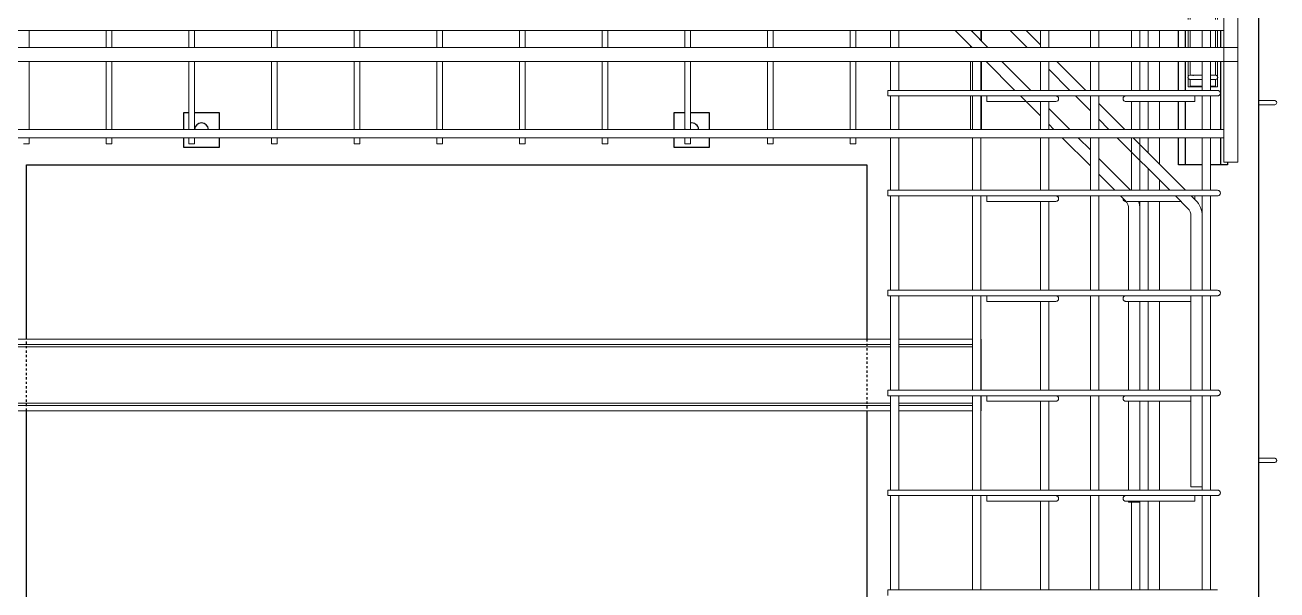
# Model space of a CAD drawing. Header units: millimetres. Extents: x 65464 to 98797, y 2255 to 31386.
# Drawn here: x 68881 to 70669, y 4743 to 5549 of the extents above; entities that cross this region are included whole.
import ezdxf

# ---------------------------------------------------------------- set-up
doc = ezdxf.new("R2010")
doc.units = ezdxf.units.MM
doc.linetypes.add('Dash', pattern=[6.36, 3.18, -3.18])
for name, color, linetype, lineweight in [('A-GENM', 13, 'Continuous', 18), ('A-WALL', 113, 'Continuous', 25), ('A-WALL-HDLN', 110, 'Dash', 25), ('S-BEAM', 12, 'Continuous', 18), ('S-RBAR', 171, 'Continuous', 18)]:
    doc.layers.add(name, color=color, linetype=linetype, lineweight=lineweight)

# ---------------------------------------------------------------- blocks, each defined once
blk = doc.blocks.new('loopbox down bent - Wire Loop-600440-Elevation Front')
at = {"layer": 'A-GENM'}
for p, q in [((70644.6, 3908.8), (70643, 3908.8)), ((70643, 3902.7), (70644.6, 3902.7)), ((70668.9, 3905.8), (70668.1, 3905.8))]:
    blk.add_line(p, q, dxfattribs=at)
at = {"layer": 'A-GENM', "flags": 128}
for points in [[(70644.6, 3908.8), (70656.5, 3908.8), (70664.4, 3908.8), (70665.8, 3908.8)], [(70665.8, 3908.8), (70661.8, 3908.8), (70651.5, 3908.8), (70644.6, 3908.8)], [(70644.6, 3902.7), (70656.5, 3902.7), (70664.4, 3902.7), (70665.8, 3902.7)], [(70665.8, 3902.7), (70661.8, 3902.7), (70651.5, 3902.7), (70644.6, 3902.7)], [(70665.8, 3908.8), (70668.3, 3907.4), (70668.8, 3905.8)], [(70668.8, 3905.8), (70667.4, 3903.2), (70665.8, 3902.7)]]:
    blk.add_lwpolyline(points, dxfattribs=at)
blk = doc.blocks.new('loopbox down bent - Wire Loop-V8-Elevation Front')
at = {"layer": 'A-GENM'}
for p, q in [((70542, 5582.9), (70542, 5557.5)), ((70544.8, 5582.9), (70544.8, 5557.5)), ((70551.5, 5586.2), (70562, 5586.2)), ((70562, 5585.3), (70551.5, 5585.3)), ((70574, 5586.2), (70581.2, 5586.2)), ((70581.2, 5585.3), (70574, 5585.3)), ((70581.2, 5586.2), (70582.8, 5586.2)), ((70581.2, 5586.2), (70581.2, 5557.5)), ((70584, 5586.2), (70582.8, 5586.2)), ((70584, 5557.5), (70584, 5586.2)), ((70542, 5541.5), (70542, 5517.3)), ((70544.8, 5541.5), (70544.8, 5517.3)), ((70581.2, 5541.5), (70581.2, 5517.3)), ((70584, 5517.3), (70584, 5541.5)), ((70542, 5497.3), (70542, 5475.8)), ((70544.8, 5497.3), (70544.8, 5477.7)), ((70581.2, 5497.3), (70581.2, 5477.7)), ((70584, 5473.8), (70584, 5497.3)), ((70542, 5475.7), (70542, 5461.3)), ((70544.5, 5477.8), (70544.7, 5477.8)), ((70544.7, 5471.7), (70544.5, 5471.7)), ((70544.8, 5471.8), (70544.8, 5461.3)), ((70581.2, 5471.8), (70581.2, 5461.3)), ((70581.4, 5477.8), (70581.6, 5477.8)), ((70581.6, 5471.7), (70581.4, 5471.7)), ((70584, 5461.3), (70584, 5473.7)), ((70542.1, 5461.3), (70543.2, 5461.3)), ((70544.8, 5461.3), (70543.2, 5461.3)), ((70544.8, 5462.1), (70562, 5462.1)), ((70562, 5461.3), (70544.8, 5461.3)), ((70574, 5462.1), (70581.2, 5462.1)), ((70581.2, 5461.3), (70574, 5461.3)), ((70582.8, 5461.3), (70581.2, 5461.3)), ((70582.8, 5461.3), (70584, 5461.3))]:
    blk.add_line(p, q, dxfattribs=at)
at = {"layer": 'A-GENM', "flags": 128}
for points in [[(70541.5, 5474.7), (70542.9, 5477.3), (70544.5, 5477.8)], [(70544.5, 5471.7), (70542, 5473.1), (70541.5, 5474.7)], [(70562, 5477.8), (70555.3, 5477.8), (70546.5, 5477.8), (70544.5, 5477.8)], [(70544.5, 5471.7), (70548.5, 5471.7), (70558.7, 5471.7), (70562, 5471.7)], [(70581.6, 5477.8), (70577.6, 5477.8), (70574, 5477.8)], [(70574, 5471.7), (70579.6, 5471.7), (70581.6, 5471.7)], [(70581.6, 5477.8), (70584.1, 5476.4), (70584.6, 5474.7)], [(70584.6, 5474.7), (70583.2, 5472.2), (70581.6, 5471.7)]]:
    blk.add_lwpolyline(points, dxfattribs=at)
at = {"layer": 'A-GENM'}
for start_param, end_param in [(0.108567, 0.261799), (2.879793, 3.101861), (5.759587, 6.174619), (3.255247, 3.349095)]:
    blk.add_ellipse((70548.6, 5474.7), major_axis=(0, 3.04), ratio=0.992467, start_param=start_param, end_param=end_param, dxfattribs=at)
blk = doc.blocks.new('M_Linear Stiffener-Channel - C100X8-V11-Elevation Front')
at = {"layer": 'S-BEAM'}
for p, q in [((68666.4, 5093.2), (68666.4, 5100.7)), ((68666.4, 5100.7), (68681.3, 5100.7)), ((68693.3, 5100.7), (68717.6, 5100.7)), ((68729.6, 5100.7), (68837, 5100.7)), ((68849, 5100.7), (70117, 5100.7)), ((70129, 5100.7), (70234, 5100.7)), ((70246.4, 5100.7), (70246.4, 5093.2)), ((68666.4, 5090.1), (68666.4, 5093.2)), ((68666.4, 5093.2), (68681.3, 5093.2)), ((68666.4, 5009.4), (68666.4, 5090.1)), ((68666.4, 5090.1), (68681.3, 5090.1)), ((68693.3, 5093.2), (68717.6, 5093.2)), ((68693.3, 5090.1), (68717.6, 5090.1)), ((68729.6, 5093.2), (68837, 5093.2)), ((68729.6, 5090.1), (68837, 5090.1)), ((68849, 5093.2), (70117, 5093.2)), ((68849, 5090.1), (70117, 5090.1)), ((70129, 5093.2), (70234, 5093.2)), ((70129, 5090.1), (70234, 5090.1)), ((70246.4, 5093.2), (70246.4, 5090.1)), ((70246.4, 5090.1), (70246.4, 5028.1)), ((68666.4, 5006.2), (68666.4, 5009.4)), ((68666.4, 5009.4), (68681.3, 5009.4)), ((68666.4, 4998.7), (68666.4, 5006.2)), ((68681.3, 5006.2), (68666.4, 5006.2)), ((68693.3, 5009.4), (68717.6, 5009.4)), ((68717.6, 5006.2), (68693.3, 5006.2)), ((68729.6, 5009.4), (68837, 5009.4)), ((68837, 5006.2), (68729.6, 5006.2)), ((68849, 5009.4), (70117, 5009.4)), ((70117, 5006.2), (68849, 5006.2)), ((70129, 5009.4), (70234, 5009.4)), ((70234, 5006.2), (70129, 5006.2)), ((70246.4, 5020.1), (70246.4, 5009.4)), ((70246.4, 5009.4), (70246.4, 5006.2)), ((70246.4, 5006.2), (70246.4, 4998.7)), ((68666.4, 4998.7), (68681.3, 4998.7)), ((68693.3, 4998.7), (68717.6, 4998.7)), ((68729.6, 4998.7), (68837, 4998.7)), ((68849, 4998.7), (70117, 4998.7)), ((70129, 4998.7), (70234, 4998.7))]:
    blk.add_line(p, q, dxfattribs=at)

msp = doc.modelspace()

# ---------------------------------------------------------------- linework, layer by layer
at = {"layer": 'A-WALL'}
for p, q in [((70643.04259, 3269.75), (70643.04259, 6199.75)), ((70528.04259, 5517.32628), (70528.04259, 5541.5)), ((70538.04259, 5517.32628), (70538.04259, 5541.5)), ((70588.04259, 5541.5), (70588.04259, 5517.32628)), ((70528.04259, 5456.25), (70528.04259, 5497.32628)), ((70538.04259, 5456.25), (70538.04259, 5497.32628)), ((70588.04259, 5497.32628), (70588.04259, 5400.5)), ((70528.04259, 5400.5), (70528.04259, 5440.25)), ((70538.04259, 5400.5), (70538.04259, 5440.25)), ((69108.04259, 5424.75), (69115.09636, 5424.75)), ((69108.04259, 5400.5), (69108.04259, 5424.75)), ((69123.09636, 5424.75), (69158.04259, 5424.75)), ((69158.04259, 5424.75), (69158.04259, 5400.5)), ((69808.04259, 5424.75), (69823.25767, 5424.75)), ((69808.04259, 5400.5), (69808.04259, 5424.75)), ((69831.25767, 5424.75), (69858.04259, 5424.75)), ((69858.04259, 5424.75), (69858.04259, 5400.5)), ((69108.04259, 5374.75), (69108.04259, 5388.5)), ((69158.04259, 5388.5), (69158.04259, 5374.75)), ((69808.04259, 5374.75), (69808.04259, 5388.5)), ((69858.04259, 5388.5), (69858.04259, 5374.75)), ((70528.04259, 5349.75), (70528.04259, 5388.5)), ((70538.04259, 5349.75), (70538.04259, 5388.5)), ((70588.04259, 5388.5), (70588.04259, 5349.75)), ((69158.04259, 5374.75), (69108.04259, 5374.75)), ((69858.04259, 5374.75), (69808.04259, 5374.75)), ((68883.04259, 5100.75), (68883.04259, 5349.75)), ((68883.04259, 5349.75), (70083.04259, 5349.75)), ((70083.04259, 5349.75), (70083.04259, 5100.75)), ((70562.04259, 5349.75), (70528.04259, 5349.75)), ((70598.04259, 5349.75), (70574.04259, 5349.75)), ((70598.04259, 5353.75), (70598.04259, 5349.75)), ((68883.04259, 4060.75), (68883.04259, 4998.75)), ((70083.04259, 4998.75), (70083.04259, 4060.75))]:
    msp.add_line(p, q, dxfattribs=at)
for centre, start, end in [((69133.04259, 5399.75), 4.34666622, 175.65333378), ((69833.04259, 5399.75), 170.53167978, 175.65333378), ((69833.04259, 5399.75), 4.34666622, 100.34458191)]:
    msp.add_arc(centre, 10, start, end, dxfattribs=at)
at = {"layer": 'A-WALL-HDLN'}
for p, q in [((68883.04259, 4998.79961), (68883.04259, 5100.70039)), ((70083.04259, 5100.70039), (70083.04259, 4998.79961))]:
    msp.add_line(p, q, dxfattribs=at)
at = {"layer": 'S-RBAR'}
for p, q in [((70593.04259, 6101.75), (70593.04259, 5353.75)), ((70613.04259, 6101.75), (70613.04259, 5353.75)), ((66933.04259, 5541.5), (70593.04259, 5541.5)), ((68887.04259, 5541.5), (68887.04259, 5517.32628)), ((68887.04259, 5517.32628), (68887.04259, 5541.5)), ((68997.06947, 5541.5), (68997.06947, 5517.32628)), ((68997.06947, 5517.32628), (68997.06947, 5541.5)), ((69005.06947, 5541.5), (69005.06947, 5517.32628)), ((69005.06947, 5517.32628), (69005.06947, 5541.5)), ((69115.09636, 5541.5), (69115.09636, 5517.32628)), ((69115.09636, 5517.32628), (69115.09636, 5541.5)), ((69123.09636, 5541.5), (69123.09636, 5517.32628)), ((69123.09636, 5517.32628), (69123.09636, 5541.5)), ((69233.12324, 5541.5), (69233.12324, 5517.32628)), ((69233.12324, 5517.32628), (69233.12324, 5541.5)), ((69241.12324, 5541.5), (69241.12324, 5517.32628)), ((69241.12324, 5517.32628), (69241.12324, 5541.5)), ((69351.15013, 5541.5), (69351.15013, 5517.32628)), ((69351.15013, 5517.32628), (69351.15013, 5541.5)), ((69359.15013, 5541.5), (69359.15013, 5517.32628)), ((69359.15013, 5517.32628), (69359.15013, 5541.5)), ((69469.17701, 5541.5), (69469.17701, 5517.32628)), ((69469.17701, 5517.32628), (69469.17701, 5541.5)), ((69477.17701, 5541.5), (69477.17701, 5517.32628)), ((69477.17701, 5517.32628), (69477.17701, 5541.5)), ((69587.2039, 5541.5), (69587.2039, 5517.32628)), ((69587.2039, 5517.32628), (69587.2039, 5541.5)), ((69595.2039, 5541.5), (69595.2039, 5517.32628)), ((69595.2039, 5517.32628), (69595.2039, 5541.5)), ((69705.23078, 5541.5), (69705.23078, 5517.32628)), ((69705.23078, 5517.32628), (69705.23078, 5541.5)), ((69713.23078, 5541.5), (69713.23078, 5517.32628)), ((69713.23078, 5517.32628), (69713.23078, 5541.5)), ((69823.25767, 5541.5), (69823.25767, 5517.32628)), ((69823.25767, 5517.32628), (69823.25767, 5541.5)), ((69831.25767, 5541.5), (69831.25767, 5517.32628)), ((69831.25767, 5517.32628), (69831.25767, 5541.5)), ((69941.28455, 5541.5), (69941.28455, 5517.32628)), ((69941.28455, 5517.32628), (69941.28455, 5541.5)), ((69949.28455, 5541.5), (69949.28455, 5517.32628)), ((69949.28455, 5517.32628), (69949.28455, 5541.5)), ((70059.31144, 5541.5), (70059.31144, 5517.32628)), ((70059.31144, 5517.32628), (70059.31144, 5541.5)), ((70067.31144, 5541.5), (70067.31144, 5517.32628)), ((70067.31144, 5517.32628), (70067.31144, 5541.5)), ((70117.04259, 5517.32628), (70117.04259, 5541.5)), ((70129.04259, 5517.32628), (70129.04259, 5541.5)), ((70209.34768, 5541.5), (70233.5214, 5517.32628)), ((70231.9751, 5541.5), (70256.14882, 5517.32628)), ((70233.97152, 5539.50358), (70233.97152, 5541.5)), ((70245.97152, 5527.50358), (70245.97152, 5541.5)), ((70247.04259, 5541.5), (70247.04259, 5526.43251)), ((70287.88322, 5541.5), (70312.05693, 5517.32628)), ((70310.51063, 5541.5), (70330.98928, 5521.02135)), ((70330.98928, 5517.32628), (70330.98928, 5541.5)), ((70342.98928, 5517.32628), (70342.98928, 5541.5)), ((70402.37482, 5517.32628), (70402.37482, 5541.5)), ((70414.37482, 5517.32628), (70414.37482, 5541.5)), ((70461.27482, 5517.32628), (70461.27482, 5541.5)), ((70473.27482, 5517.32628), (70473.27482, 5541.5)), ((70485.04259, 5541.5), (70485.04259, 5517.32628)), ((70501.04259, 5541.5), (70501.04259, 5517.32628)), ((70562.04259, 5517.32628), (70562.04259, 5541.5)), ((70574.04259, 5517.32628), (70574.04259, 5541.5)), ((66913.04259, 5517.32628), (70613.04259, 5517.32628)), ((70231.04259, 5519.8051), (70231.04259, 5517.32628)), ((70613.04259, 5497.32628), (70613.04259, 5517.32628)), ((66913.04259, 5497.32628), (70613.04259, 5497.32628)), ((68887.04259, 5497.32628), (68887.04259, 5400.5)), ((68997.06947, 5497.32628), (68997.06947, 5400.5)), ((69005.06947, 5497.32628), (69005.06947, 5400.5)), ((69115.09636, 5497.32628), (69115.09636, 5400.5)), ((69123.09636, 5497.32628), (69123.09636, 5400.5)), ((69233.12324, 5497.32628), (69233.12324, 5400.5)), ((69241.12324, 5497.32628), (69241.12324, 5400.5)), ((69351.15013, 5497.32628), (69351.15013, 5400.5)), ((69359.15013, 5497.32628), (69359.15013, 5400.5)), ((69469.17701, 5497.32628), (69469.17701, 5400.5)), ((69477.17701, 5497.32628), (69477.17701, 5400.5)), ((69587.2039, 5497.32628), (69587.2039, 5400.5)), ((69595.2039, 5497.32628), (69595.2039, 5400.5)), ((69705.23078, 5497.32628), (69705.23078, 5400.5)), ((69713.23078, 5497.32628), (69713.23078, 5400.5)), ((69823.25767, 5497.32628), (69823.25767, 5400.5)), ((69831.25767, 5497.32628), (69831.25767, 5400.5)), ((69941.28455, 5497.32628), (69941.28455, 5400.5)), ((69949.28455, 5497.32628), (69949.28455, 5400.5)), ((70059.31144, 5497.32628), (70059.31144, 5400.5)), ((70067.31144, 5497.32628), (70067.31144, 5400.5)), ((70117.04259, 5456.25), (70117.04259, 5497.32628)), ((70129.04259, 5456.25), (70129.04259, 5497.32628)), ((70231.04259, 5497.32628), (70231.04259, 5456.25)), ((70233.97152, 5456.25), (70233.97152, 5497.32628)), ((70245.97152, 5456.25), (70245.97152, 5497.32628)), ((70247.04259, 5497.32628), (70247.04259, 5456.25)), ((70253.5214, 5497.32628), (70294.59768, 5456.25)), ((70276.14882, 5497.32628), (70317.2251, 5456.25)), ((70330.98928, 5456.25), (70330.98928, 5497.32628)), ((70342.98928, 5456.25), (70342.98928, 5497.32628)), ((70354.68435, 5497.32628), (70395.76063, 5456.25)), ((70402.37482, 5456.25), (70402.37482, 5497.32628)), ((70414.37482, 5456.25), (70414.37482, 5497.32628)), ((70461.27482, 5456.25), (70461.27482, 5497.32628)), ((70473.27482, 5456.25), (70473.27482, 5497.32628)), ((70485.04259, 5497.32628), (70485.04259, 5456.25)), ((70501.04259, 5497.32628), (70501.04259, 5456.25)), ((70562.04259, 5456.25), (70562.04259, 5497.32628)), ((70574.04259, 5456.25), (70574.04259, 5497.32628)), ((70342.98928, 5486.39393), (70373.13322, 5456.25)), ((70113.04259, 5456.25), (70564.04259, 5456.25)), ((70113.04259, 5448.25), (70113.04259, 5456.25)), ((70584.04259, 5456.25), (70564.04259, 5456.25)), ((70113.04259, 5448.25), (70564.04259, 5448.25)), ((70117.04259, 5400.5), (70117.04259, 5448.25)), ((70129.04259, 5400.5), (70129.04259, 5448.25)), ((70231.04259, 5448.25), (70231.04259, 5400.5)), ((70233.97152, 5400.5), (70233.97152, 5448.25)), ((70245.97152, 5400.5), (70245.97152, 5448.25)), ((70247.04259, 5448.25), (70247.04259, 5400.5)), ((70254.55373, 5440.25), (70254.55373, 5448.25)), ((70254.55373, 5440.25), (70278.75831, 5440.25)), ((70310.59768, 5440.25), (70278.75831, 5440.25)), ((70302.59768, 5448.25), (70330.98928, 5419.8584)), ((70318.90045, 5440.25), (70312.75831, 5440.25)), ((70318.90045, 5440.25), (70353.04259, 5440.25)), ((70330.98928, 5400.5), (70330.98928, 5440.25)), ((70342.98928, 5400.5), (70342.98928, 5440.25)), ((70381.13322, 5448.25), (70402.37482, 5427.0084)), ((70402.37482, 5400.5), (70402.37482, 5448.25)), ((70414.37482, 5400.5), (70414.37482, 5448.25)), ((70414.37482, 5437.63581), (70451.51063, 5400.5)), ((70487.18472, 5440.25), (70453.04259, 5440.25)), ((70461.27482, 5400.5), (70461.27482, 5440.25)), ((70473.27482, 5400.5), (70473.27482, 5440.25)), ((70485.04259, 5440.25), (70485.04259, 5400.5)), ((70487.18472, 5440.25), (70527.32686, 5440.25)), ((70501.04259, 5440.25), (70501.04259, 5400.5)), ((70551.53144, 5440.25), (70527.32686, 5440.25)), ((70551.53144, 5448.25), (70551.53144, 5440.25)), ((70562.04259, 5400.5), (70562.04259, 5448.25)), ((70584.04259, 5448.25), (70564.04259, 5448.25)), ((70574.04259, 5400.5), (70574.04259, 5448.25)), ((70342.98928, 5430.48581), (70372.9751, 5400.5)), ((68283.04259, 5400.5), (70593.04259, 5400.5)), ((70342.98928, 5407.8584), (70350.34768, 5400.5)), ((70414.37482, 5415.0084), (70428.88322, 5400.5)), ((68283.04259, 5388.5), (70593.04259, 5388.5)), ((68887.04259, 5388.5), (68887.04259, 5379.75)), ((68997.06947, 5388.5), (68997.06947, 5379.75)), ((69005.06947, 5388.5), (69005.06947, 5379.75)), ((69115.09636, 5388.5), (69115.09636, 5379.75)), ((69123.09636, 5388.5), (69123.09636, 5379.75)), ((69233.12324, 5388.5), (69233.12324, 5379.75)), ((69241.12324, 5388.5), (69241.12324, 5379.75)), ((69351.15013, 5388.5), (69351.15013, 5379.75)), ((69359.15013, 5388.5), (69359.15013, 5379.75)), ((69469.17701, 5388.5), (69469.17701, 5379.75)), ((69477.17701, 5388.5), (69477.17701, 5379.75)), ((69587.2039, 5388.5), (69587.2039, 5379.75)), ((69595.2039, 5388.5), (69595.2039, 5379.75)), ((69705.23078, 5388.5), (69705.23078, 5379.75)), ((69713.23078, 5388.5), (69713.23078, 5379.75)), ((69823.25767, 5388.5), (69823.25767, 5379.75)), ((69831.25767, 5388.5), (69831.25767, 5379.75)), ((69941.28455, 5388.5), (69941.28455, 5379.75)), ((69949.28455, 5388.5), (69949.28455, 5379.75)), ((70059.31144, 5388.5), (70059.31144, 5379.75)), ((70067.31144, 5388.5), (70067.31144, 5379.75)), ((70117.04259, 5313.55), (70117.04259, 5388.5)), ((70129.04259, 5313.55), (70129.04259, 5388.5)), ((70233.97152, 5313.55), (70233.97152, 5388.5)), ((70245.97152, 5313.55), (70245.97152, 5388.5)), ((70330.98928, 5313.55), (70330.98928, 5388.5)), ((70342.98928, 5313.55), (70342.98928, 5388.5)), ((70362.34768, 5388.5), (70402.37482, 5348.47286)), ((70384.9751, 5388.5), (70402.37482, 5371.10028)), ((70402.37482, 5313.55), (70402.37482, 5388.5)), ((70414.37482, 5313.55), (70414.37482, 5388.5)), ((70440.88322, 5388.5), (70515.83322, 5313.55)), ((70461.27482, 5313.55), (70461.27482, 5388.5)), ((70463.51063, 5388.5), (70538.46063, 5313.55)), ((70473.27482, 5313.55), (70473.27482, 5388.5)), ((70485.04259, 5388.5), (70485.04259, 5366.96805)), ((70501.04259, 5388.5), (70501.04259, 5350.96805)), ((70562.04259, 5313.55), (70562.04259, 5388.5)), ((70574.04259, 5313.55), (70574.04259, 5388.5)), ((68879.04259, 5379.75), (68887.04259, 5379.75)), ((68997.06947, 5379.75), (69005.06947, 5379.75)), ((69115.09636, 5379.75), (69123.09636, 5379.75)), ((69233.12324, 5379.75), (69241.12324, 5379.75)), ((69351.15013, 5379.75), (69359.15013, 5379.75)), ((69469.17701, 5379.75), (69477.17701, 5379.75)), ((69587.2039, 5379.75), (69595.2039, 5379.75)), ((69705.23078, 5379.75), (69713.23078, 5379.75)), ((69823.25767, 5379.75), (69831.25767, 5379.75)), ((69941.28455, 5379.75), (69949.28455, 5379.75)), ((70059.31144, 5379.75), (70067.31144, 5379.75)), ((70414.37482, 5359.10028), (70459.9251, 5313.55)), ((70593.04259, 5353.75), (70613.04259, 5353.75)), ((70414.37482, 5336.47286), (70437.29768, 5313.55)), ((70485.04259, 5344.34063), (70485.04259, 5313.55)), ((70501.04259, 5328.34063), (70501.04259, 5313.55)), ((70113.04259, 5313.55), (70564.04259, 5313.55)), ((70113.04259, 5305.55), (70113.04259, 5313.55)), ((70584.04259, 5313.55), (70564.04259, 5313.55)), ((70113.04259, 5305.55), (70564.04259, 5305.55)), ((70117.04259, 5170.85), (70117.04259, 5305.55)), ((70129.04259, 5170.85), (70129.04259, 5305.55)), ((70233.97152, 5170.85), (70233.97152, 5305.55)), ((70245.97152, 5170.85), (70245.97152, 5305.55)), ((70254.55373, 5297.55), (70254.55373, 5305.55)), ((70254.55373, 5297.55), (70278.75831, 5297.55)), ((70318.90045, 5297.55), (70278.75831, 5297.55)), ((70318.90045, 5297.55), (70353.04259, 5297.55)), ((70330.98928, 5170.85), (70330.98928, 5297.55)), ((70342.98928, 5170.85), (70342.98928, 5297.55)), ((70402.37482, 5170.85), (70402.37482, 5305.55)), ((70414.37482, 5170.85), (70414.37482, 5305.55)), ((70445.29768, 5305.55), (70452.35629, 5298.49139)), ((70487.18472, 5297.55), (70454.98425, 5297.55)), ((70473.27482, 5170.85), (70473.27482, 5297.55)), ((70485.04259, 5297.55), (70485.04259, 5170.85)), ((70487.18472, 5297.55), (70527.32686, 5297.55)), ((70501.04259, 5297.55), (70501.04259, 5170.85)), ((70523.83322, 5305.55), (70541.35629, 5288.02692)), ((70531.83322, 5297.55), (70527.32686, 5297.55)), ((70546.46063, 5305.55), (70552.67, 5299.34063)), ((70551.53144, 5305.55), (70551.53144, 5300.47919)), ((70562.04259, 5170.85), (70562.04259, 5305.55)), ((70584.04259, 5305.55), (70564.04259, 5305.55)), ((70574.04259, 5170.85), (70574.04259, 5305.55)), ((70457.04259, 5287.17768), (70457.04259, 5170.85)), ((70473.04259, 5287.17768), (70473.04259, 5170.85)), ((70546.04259, 5276.71321), (70546.04259, 5170.85)), ((70562.04259, 5276.71321), (70562.04259, 5170.85)), ((70113.04259, 5170.85), (70564.04259, 5170.85)), ((70113.04259, 5162.85), (70113.04259, 5170.85)), ((70584.04259, 5170.85), (70564.04259, 5170.85)), ((70113.04259, 5162.85), (70564.04259, 5162.85)), ((70117.04259, 5028.15), (70117.04259, 5162.85)), ((70129.04259, 5028.15), (70129.04259, 5162.85)), ((70233.97152, 5028.15), (70233.97152, 5162.85)), ((70245.97152, 5028.15), (70245.97152, 5162.85)), ((70254.55373, 5154.85), (70254.55373, 5162.85)), ((70254.55373, 5154.85), (70278.75831, 5154.85)), ((70318.90045, 5154.85), (70278.75831, 5154.85)), ((70318.90045, 5154.85), (70353.04259, 5154.85)), ((70330.98928, 5028.15), (70330.98928, 5154.85)), ((70342.98928, 5028.15), (70342.98928, 5154.85)), ((70402.37482, 5028.15), (70402.37482, 5162.85)), ((70414.37482, 5028.15), (70414.37482, 5162.85)), ((70487.18472, 5154.85), (70453.04259, 5154.85)), ((70457.04259, 5154.85), (70457.04259, 5028.15)), ((70473.04259, 5154.85), (70473.04259, 5028.15)), ((70473.27482, 5028.15), (70473.27482, 5154.85)), ((70485.04259, 5154.85), (70485.04259, 5028.15)), ((70487.18472, 5154.85), (70527.32686, 5154.85)), ((70501.04259, 5154.85), (70501.04259, 5028.15)), ((70546.04259, 5154.85), (70527.32686, 5154.85)), ((70546.04259, 5162.85), (70546.04259, 5028.15)), ((70562.04259, 5028.15), (70562.04259, 5162.85)), ((70562.04259, 5162.85), (70562.04259, 5028.15)), ((70584.04259, 5162.85), (70564.04259, 5162.85)), ((70574.04259, 5028.15), (70574.04259, 5162.85)), ((70113.04259, 5028.15), (70564.04259, 5028.15)), ((70113.04259, 5020.15), (70113.04259, 5028.15)), ((70584.04259, 5028.15), (70564.04259, 5028.15)), ((70113.04259, 5020.15), (70564.04259, 5020.15)), ((70117.04259, 4885.45), (70117.04259, 5020.15)), ((70129.04259, 4885.45), (70129.04259, 5020.15)), ((70233.97152, 4885.45), (70233.97152, 5020.15)), ((70245.97152, 4885.45), (70245.97152, 5020.15)), ((70254.55373, 5012.15), (70254.55373, 5020.15)), ((70254.55373, 5012.15), (70278.75831, 5012.15)), ((70318.90045, 5012.15), (70278.75831, 5012.15)), ((70318.90045, 5012.15), (70353.04259, 5012.15)), ((70330.98928, 4885.45), (70330.98928, 5012.15)), ((70342.98928, 4885.45), (70342.98928, 5012.15)), ((70402.37482, 4885.45), (70402.37482, 5020.15)), ((70414.37482, 4885.45), (70414.37482, 5020.15)), ((70487.18472, 5012.15), (70453.04259, 5012.15)), ((70457.04259, 5012.15), (70457.04259, 4885.45)), ((70473.04259, 5012.15), (70473.04259, 4885.45)), ((70473.27482, 4885.45), (70473.27482, 5012.15)), ((70485.04259, 5012.15), (70485.04259, 4885.45)), ((70487.18472, 5012.15), (70527.32686, 5012.15)), ((70501.04259, 5012.15), (70501.04259, 4885.45)), ((70546.04259, 5012.15), (70527.32686, 5012.15)), ((70546.04259, 5020.15), (70546.04259, 4889.96805)), ((70562.04259, 4885.45), (70562.04259, 5020.15)), ((70562.04259, 5020.15), (70562.04259, 4889.96805)), ((70584.04259, 5020.15), (70564.04259, 5020.15)), ((70574.04259, 4885.45), (70574.04259, 5020.15)), ((70113.04259, 4885.45), (70564.04259, 4885.45)), ((70113.04259, 4877.45), (70113.04259, 4885.45)), ((70546.04259, 4889.96805), (70562.04259, 4889.96805)), ((70584.04259, 4885.45), (70564.04259, 4885.45)), ((70113.04259, 4877.45), (70564.04259, 4877.45)), ((70117.04259, 4742.75), (70117.04259, 4877.45)), ((70129.04259, 4742.75), (70129.04259, 4877.45)), ((70233.97152, 4742.75), (70233.97152, 4877.45)), ((70245.97152, 4742.75), (70245.97152, 4877.45)), ((70254.55373, 4869.45), (70254.55373, 4877.45)), ((70254.55373, 4869.45), (70278.75831, 4869.45)), ((70318.90045, 4869.45), (70278.75831, 4869.45)), ((70318.90045, 4869.45), (70353.04259, 4869.45)), ((70330.98928, 4742.75), (70330.98928, 4869.45)), ((70342.98928, 4742.75), (70342.98928, 4869.45)), ((70402.37482, 4742.75), (70402.37482, 4877.45)), ((70414.37482, 4742.75), (70414.37482, 4877.45)), ((70487.18472, 4869.45), (70453.04259, 4869.45)), ((70457.04259, 4869.45), (70457.04259, 4868.02747)), ((70457.04259, 4868.02747), (70473.04259, 4868.02747)), ((70461.27482, 4742.75), (70461.27482, 4868.02747)), ((70473.04259, 4869.45), (70473.04259, 4868.02747)), ((70473.27482, 4742.75), (70473.27482, 4869.45)), ((70485.04259, 4869.45), (70485.04259, 4742.75)), ((70487.18472, 4869.45), (70527.32686, 4869.45)), ((70501.04259, 4869.45), (70501.04259, 4742.75)), ((70551.53144, 4869.45), (70527.32686, 4869.45)), ((70551.53144, 4877.45), (70551.53144, 4869.45)), ((70562.04259, 4742.75), (70562.04259, 4877.45)), ((70584.04259, 4877.45), (70564.04259, 4877.45)), ((70574.04259, 4742.75), (70574.04259, 4877.45)), ((70113.04259, 4742.75), (70564.04259, 4742.75)), ((70113.04259, 4734.75), (70113.04259, 4742.75)), ((70584.04259, 4742.75), (70564.04259, 4742.75))]:
    msp.add_line(p, q, dxfattribs=at)
for centre, radius, start, end in [((70584.04259, 5452.25), 4, 270, 90), ((70584.04259, 5452.25), 4, 15, 60), ((70353.04259, 5444.25), 4, 75, 90), ((70353.04259, 5444.25), 4, 270, 90), ((70353.04259, 5444.25), 4, 15, 60), ((70353.04259, 5444.25), 4, 300, 345), ((70453.04259, 5444.25), 4, 90, 270), ((70453.04259, 5444.25), 4, 120, 165), ((70453.04259, 5444.25), 4, 195, 240), ((70453.04259, 5444.25), 4, 255, 270), ((70584.04259, 5452.25), 4, 270, 285), ((70584.04259, 5452.25), 4, 300, 345), ((70584.04259, 5309.55), 4, 270, 90), ((70584.04259, 5309.55), 4, 15, 60), ((70353.04259, 5301.55), 4, 75, 90), ((70353.04259, 5301.55), 4, 270, 90), ((70353.04259, 5301.55), 4, 15, 60), ((70353.04259, 5301.55), 4, 300, 345), ((70453.04259, 5301.55), 4, 180, 270), ((70453.04259, 5301.55), 4, 195, 240), ((70453.04259, 5301.55), 4, 255, 270), ((70441.04259, 5287.17768), 16, 0, 45), ((70441.04259, 5287.17768), 32, 0, 19.06225944), ((70530.04259, 5276.71321), 32, 0, 45), ((70584.04259, 5309.55), 4, 270, 285), ((70584.04259, 5309.55), 4, 300, 345), ((70530.04259, 5276.71321), 16, 0, 45), ((70584.04259, 5166.85), 4, 270, 90), ((70584.04259, 5166.85), 4, 15, 60), ((70353.04259, 5158.85), 4, 75, 90), ((70353.04259, 5158.85), 4, 270, 90), ((70353.04259, 5158.85), 4, 15, 60), ((70353.04259, 5158.85), 4, 300, 345), ((70453.04259, 5158.85), 4, 90, 270), ((70453.04259, 5158.85), 4, 195, 240), ((70453.04259, 5158.85), 4, 120, 161.87327777), ((70453.04259, 5158.85), 4, 255, 270), ((70584.04259, 5166.85), 4, 270, 285), ((70584.04259, 5166.85), 4, 300, 345), ((70584.04259, 5024.15), 4, 270, 90), ((70584.04259, 5024.15), 4, 15, 60), ((70353.04259, 5016.15), 4, 75, 90), ((70353.04259, 5016.15), 4, 270, 90), ((70353.04259, 5016.15), 4, 15, 60), ((70353.04259, 5016.15), 4, 300, 345), ((70453.04259, 5016.15), 4, 90, 270), ((70453.04259, 5016.15), 4, 120, 165), ((70453.04259, 5016.15), 4, 195, 240), ((70453.04259, 5016.15), 4, 255, 270), ((70584.04259, 5024.15), 4, 270, 285), ((70584.04259, 5024.15), 4, 300, 345), ((70584.04259, 4881.45), 4, 270, 90), ((70584.04259, 4881.45), 4, 15, 60), ((70353.04259, 4873.45), 4, 75, 90), ((70353.04259, 4873.45), 4, 270, 90), ((70353.04259, 4873.45), 4, 15, 60), ((70353.04259, 4873.45), 4, 300, 345), ((70453.04259, 4873.45), 4, 90, 270), ((70453.04259, 4873.45), 4, 120, 165), ((70453.04259, 4873.45), 4, 195, 240), ((70453.04259, 4873.45), 4, 255, 270), ((70584.04259, 4881.45), 4, 270, 285), ((70584.04259, 4881.45), 4, 300, 345)]:
    msp.add_arc(centre, radius, start, end, dxfattribs=at)

# ---------------------------------------------------------------- block references
at = {"layer": 'A-GENM'}
for name, p in [('loopbox down bent - Wire Loop-V8-Elevation Front', (0, 0)), ('loopbox down bent - Wire Loop-600440-Elevation Front', (0, 1533)), ('loopbox down bent - Wire Loop-600440-Elevation Front', (0, 1022))]:
    msp.add_blockref(name, p, dxfattribs=at)
at = {"layer": 'S-BEAM'}
msp.add_blockref('M_Linear Stiffener-Channel - C100X8-V11-Elevation Front', (0, 0), dxfattribs=at)

doc.saveas('drawing.dxf')
